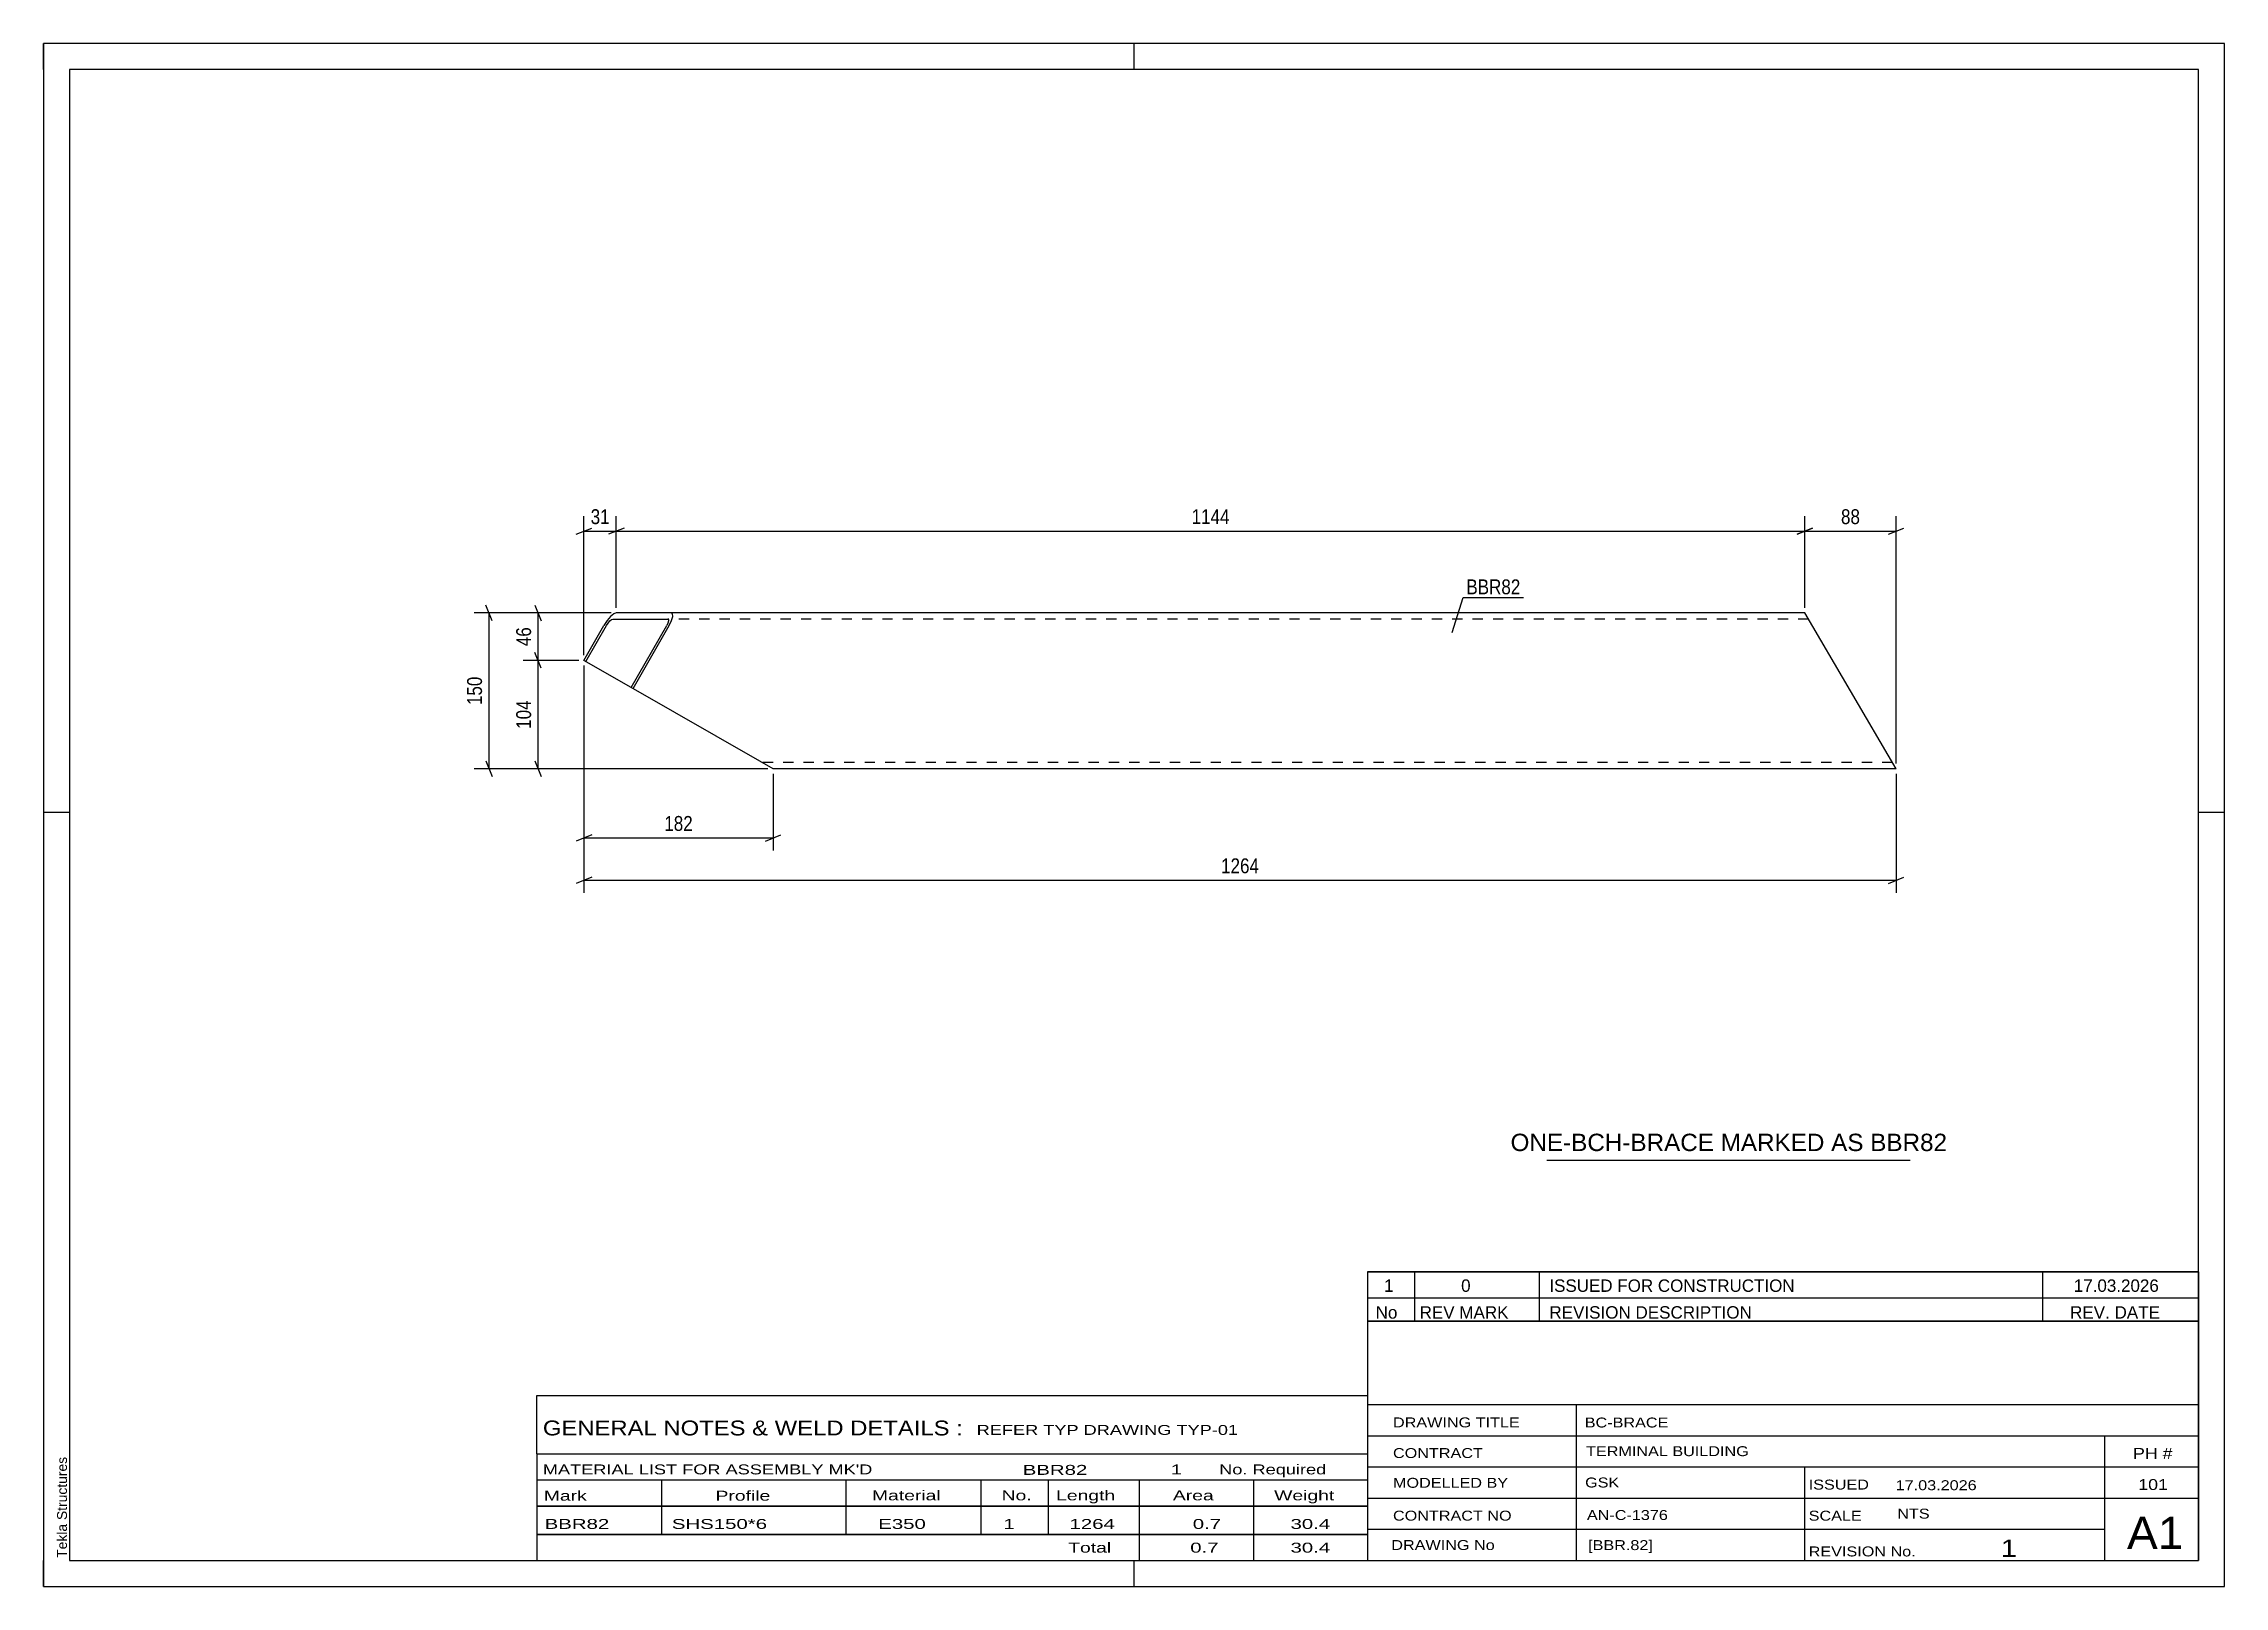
# Model space of a CAD drawing. Header units: millimetres. Extents: x 0 to 420, y 0 to 297.
import ezdxf

# ---------------------------------------------------------------- set-up
doc = ezdxf.new("R2010")
doc.units = ezdxf.units.MM
doc.linetypes.add('DXK_LINE_DOT2', pattern=[3.9198, 1.9599, -1.9599])
doc.styles.add('Arial', font='ARIAL.TTF', dxfattribs={"height": 0.2})
doc.styles.add('Arial Narrow', font='ARIALN.TTF', dxfattribs={"height": 0.2})

# ---------------------------------------------------------------- blocks, each defined once
blk = doc.blocks.new('Unknown-580580043-1332')
at = {"color": 5, "linetype": 'Continuous'}
for p, q in [((420, 297), (0, 297)), ((0, 297), (0, 0)), ((0, 292), (0, 297)), ((210, 292), (210, 297)), ((420, 0), (420, 297)), ((415, 292), (5, 292)), ((5, 292), (5, 5)), ((415, 5), (415, 292)), ((5, 149), (0, 149)), ((420, 149), (415, 149)), ((0, 0), (0, 5)), ((5, 5), (415, 5)), ((210, 0), (210, 5)), ((0, 0), (420, 0))]:
    blk.add_line(p, q, dxfattribs=at)
at = {"color": 174, "linetype": 'Continuous', "style": 'Arial'}
blk.add_text('Tekla Structures', height=1.9102, rotation=90, dxfattribs=at).set_placement((4.5, 5.5))
blk = doc.blocks.new('Part-580580043-1250 - 1164')
at = {"color": 2, "linetype": 'Continuous'}
for p, q in [((104.07, 178.27), (107.92, 185)), ((104.44, 178.05), (108.42, 185)), ((108.52, 185.92), (107.92, 185)), ((108.42, 185), (108.73, 185.46)), ((109.19, 186.69), (108.52, 185.92)), ((108.73, 185.46), (109.06, 185.85)), ((109.06, 185.85), (109.37, 186.11)), ((109.81, 187.21), (109.19, 186.69)), ((109.37, 186.11), (109.61, 186.2)), ((109.61, 186.2), (120.19, 186.2)), ((110.3, 187.4), (109.81, 187.21)), ((339.19, 187.4), (110.3, 187.4)), ((113.16, 173.06), (120, 185)), ((113.54, 172.84), (120.5, 185)), ((120.23, 185.46), (120, 185)), ((120.19, 186.2), (120.33, 186.11)), ((120.34, 185.85), (120.23, 185.46)), ((120.33, 186.11), (120.34, 185.85)), ((120.5, 185), (120.95, 185.92)), ((121.15, 187.21), (120.87, 187.4)), ((120.95, 185.92), (121.18, 186.69)), ((121.18, 186.69), (121.15, 187.21)), ((356.79, 157.4), (339.19, 187.4)), ((113.16, 173.06), (104.07, 178.27)), ((137.91, 158.88), (113.16, 173.06)), ((140.5, 157.4), (137.91, 158.88)), ((356.79, 157.4), (140.5, 157.4))]:
    blk.add_line(p, q, dxfattribs=at)
at = {"color": 7, "linetype": 'DXK_LINE_DOT2'}
for p, q in [((339.9, 186.2), (120.19, 186.2)), ((356.08, 158.6), (138.4, 158.6)), ((356.08, 158.6), (356.03, 158.69))]:
    blk.add_line(p, q, dxfattribs=at)
blk = doc.blocks.new('StraightDimension-580580043-1353 - 1164')
at = {"color": 7, "linetype": 'Continuous'}
for p, q in [((104.07, 177.27), (104.07, 141.69)), ((140.5, 156.4), (140.5, 141.69)), ((105.57, 144.69), (102.57, 143.49)), ((104.07, 144.09), (140.5, 144.09)), ((139, 143.49), (142, 144.69))]:
    blk.add_line(p, q, dxfattribs=at)
at = {"color": 0}
blk.add_wipeout([(125.62, 144.84), (125.62, 149.04), (118.94, 149.04), (118.94, 144.84)], dxfattribs=at)
at = {"color": 3, "style": 'Arial Narrow'}
blk.add_text('182', height=2.863, dxfattribs=at).set_placement((119.54, 145.44))
blk = doc.blocks.new('StraightDimension-580580043-1386 - 1164')
at = {"color": 7, "linetype": 'Continuous'}
for p, q in [((339.19, 188.4), (339.19, 206)), ((356.79, 158.4), (356.79, 206)), ((340.69, 203.75), (337.69, 202.55)), ((339.19, 203.15), (356.79, 203.15)), ((355.29, 202.55), (358.29, 203.75))]:
    blk.add_line(p, q, dxfattribs=at)
at = {"color": 0}
blk.add_wipeout([(350.42, 203.9), (350.42, 208.1), (345.56, 208.1), (345.56, 203.9)], dxfattribs=at)
at = {"color": 3, "style": 'Arial Narrow'}
blk.add_text('88', height=2.863, dxfattribs=at).set_placement((346.16, 204.5))
blk = doc.blocks.new('StraightDimension-580580043-1291 - 1164')
at = {"color": 7, "linetype": 'Continuous'}
for p, q in [((104.07, 177.27), (104.07, 133.53)), ((356.79, 156.4), (356.79, 133.53)), ((105.57, 136.53), (102.57, 135.33)), ((104.07, 135.93), (356.79, 135.93)), ((355.29, 135.33), (358.29, 136.53))]:
    blk.add_line(p, q, dxfattribs=at)
at = {"color": 0}
blk.add_wipeout([(234.68, 136.68), (234.68, 140.88), (226.17, 140.88), (226.17, 136.68)], dxfattribs=at)
at = {"color": 3, "style": 'Arial Narrow'}
blk.add_text('1264', height=2.863, dxfattribs=at).set_placement((226.77, 137.28))
blk = doc.blocks.new('StraightDimension-580580043-1387 - 1164')
at = {"color": 7, "linetype": 'Continuous'}
for p, q in [((110.3, 188.4), (110.3, 206)), ((339.19, 188.4), (339.19, 206)), ((111.8, 203.75), (108.8, 202.55)), ((110.3, 203.15), (339.19, 203.15)), ((337.69, 202.55), (340.69, 203.75))]:
    blk.add_line(p, q, dxfattribs=at)
at = {"color": 0}
blk.add_wipeout([(229, 203.9), (229, 208.1), (220.49, 208.1), (220.49, 203.9)], dxfattribs=at)
at = {"color": 3, "style": 'Arial Narrow'}
blk.add_text('1144', height=2.863, dxfattribs=at).set_placement((221.09, 204.5))
blk = doc.blocks.new('StraightDimension-580580043-1388 - 1164')
at = {"color": 7, "linetype": 'Continuous'}
for p, q in [((104.07, 179.27), (104.07, 206)), ((110.3, 188.4), (110.3, 206)), ((102.57, 202.55), (105.57, 203.75)), ((104.07, 203.15), (110.3, 203.15)), ((111.8, 203.75), (108.8, 202.55))]:
    blk.add_line(p, q, dxfattribs=at)
at = {"color": 0}
blk.add_wipeout([(109.61, 203.9), (109.61, 208.1), (104.76, 208.1), (104.76, 203.9)], dxfattribs=at)
at = {"color": 3, "style": 'Arial Narrow'}
blk.add_text('31', height=2.863, dxfattribs=at).set_placement((105.36, 204.5))
blk = doc.blocks.new('StraightDimension-580580043-1421 - 1164')
at = {"color": 7, "linetype": 'Continuous'}
for p, q in [((109.3, 187.4), (92.38, 187.4)), ((94.63, 188.9), (95.83, 185.9)), ((95.23, 178.27), (95.23, 187.4)), ((103.07, 178.27), (92.38, 178.27)), ((95.83, 176.77), (94.63, 179.77))]:
    blk.add_line(p, q, dxfattribs=at)
at = {"color": 0}
blk.add_wipeout([(94.48, 185.26), (90.28, 185.26), (90.28, 180.4), (94.48, 180.4)], dxfattribs=at)
at = {"color": 3, "style": 'Arial Narrow'}
blk.add_text('46', height=2.863, rotation=90.0002, dxfattribs=at).set_placement((93.88, 181))
blk = doc.blocks.new('StraightDimension-580580043-1422 - 1164')
at = {"color": 7, "linetype": 'Continuous'}
for p, q in [((103.07, 178.27), (92.38, 178.27)), ((95.83, 176.77), (94.63, 179.77)), ((95.23, 157.4), (95.23, 178.27)), ((139.5, 157.4), (92.38, 157.4)), ((94.63, 158.9), (95.83, 155.9))]:
    blk.add_line(p, q, dxfattribs=at)
at = {"color": 0}
blk.add_wipeout([(94.48, 171.17), (90.28, 171.17), (90.28, 164.49), (94.48, 164.49)], dxfattribs=at)
at = {"color": 3, "style": 'Arial Narrow'}
blk.add_text('104', height=2.863, rotation=90.0002, dxfattribs=at).set_placement((93.88, 165.09))
blk = doc.blocks.new('StraightDimension-580580043-1438 - 1164')
at = {"color": 7, "linetype": 'Continuous'}
for p, q in [((109.3, 187.4), (82.93, 187.4)), ((86.38, 185.9), (85.18, 188.9)), ((85.78, 157.4), (85.78, 187.4)), ((139.5, 157.4), (82.93, 157.4)), ((85.18, 158.9), (86.38, 155.9))]:
    blk.add_line(p, q, dxfattribs=at)
at = {"color": 0}
blk.add_wipeout([(85.03, 175.74), (80.83, 175.74), (80.83, 169.06), (85.03, 169.06)], dxfattribs=at)
at = {"color": 3, "style": 'Arial Narrow'}
blk.add_text('150', height=2.863, rotation=90.0002, dxfattribs=at).set_placement((84.43, 169.66))
blk = doc.blocks.new('Unknown-580580043-1645')
at = {"color": 7, "linetype": 'Continuous'}
blk.add_line((289.5, 82.05), (359.5, 82.05), dxfattribs=at)
at = {"color": 7, "style": 'Arial'}
blk.add_text('ONE-BCH-BRACE MARKED AS BBR82', height=3.3428, dxfattribs=at).set_placement((282.52, 83.8))
blk = doc.blocks.new('Unknown-580580043-1642')
at = {"color": 7, "linetype": 'Continuous'}
for p, q in [((255, 51.05), (255, 5)), ((255, 51.05), (415, 51.05)), ((415, 51), (415, 5)), ((255, 35), (415, 35)), ((295.14, 35), (295.14, 5)), ((255, 29), (415, 29)), ((397, 5.05), (397, 29.05)), ((255, 23), (415, 23)), ((339.14, 23), (339.14, 5)), ((255, 17), (415, 17)), ((255, 11), (397, 11)), ((255, 5), (415, 5))]:
    blk.add_line(p, q, dxfattribs=at)
at = {"color": 7, "style": 'Arial Narrow'}
for s, height, width, p in [('DRAWING TITLE', 1.9089, 1.425378, (259.88, 30.61)), ('BC-BRACE', 1.909, 1.425378, (296.81, 30.59)), ('CONTRACT', 1.909, 1.425378, (259.88, 24.71)), ('TERMINAL BUILDING', 1.9089, 1.425378, (297.06, 25.07)), ('MODELLED BY', 1.9089, 1.425378, (259.88, 18.98)), ('GSK', 1.909, 1.425378, (296.88, 19.04)), ('ISSUED', 1.909, 1.425378, (339.94, 18.64)), ('17.03.2026', 1.909, 1.425378, (356.69, 18.52)), ('CONTRACT NO', 1.9089, 1.425378, (259.88, 12.66)), ('AN-C-1376', 1.909, 1.425378, (297.23, 12.78)), ('SCALE', 1.909, 1.425378, (339.94, 12.65)), ('A1', 6.204, 1.25, (401.24, 7.2)), ('DRAWING No', 1.909, 1.425378, (259.56, 7)), ('[BBR.82]', 1.909, 1.425378, (297.46, 6.99)), ('1', 3.34, 1.5, (376.91, 5.68)), ('REVISION No.', 1.9089, 1.425378, (339.94, 5.77))]:
    blk.add_text(s, height=height, dxfattribs=dict(at, width=width)).set_placement(p)
at = {"color": 7, "linetype": 'Continuous', "style": 'Arial Narrow'}
for s, height, width, p in [('PH #', 2.1, 1.42538, (402.4, 24.55)), ('101', 2.1, 1.42538, (403.41, 18.55)), ('NTS', 1.909, 1.425378, (357, 13.05))]:
    blk.add_text(s, height=height, dxfattribs=dict(at, width=width)).set_placement(p)
blk = doc.blocks.new('Unknown-580580043-1643')
at = {"color": 7, "linetype": 'Continuous'}
for p, q in [((255, 60.55), (415, 60.55)), ((415, 60.55), (255, 60.55)), ((255, 60.55), (255, 55.55)), ((264, 60.55), (264, 55.55)), ((288, 60.55), (288, 55.55)), ((385, 60.55), (385, 55.55)), ((415, 60.55), (415, 55.55)), ((255, 55.55), (415, 55.55)), ((255, 55.55), (255, 51.05)), ((255, 55.55), (415, 55.55)), ((264, 55.55), (264, 51.05)), ((288, 55.55), (288, 51.05)), ((385, 55.55), (385, 51.05)), ((415, 55.55), (415, 51.05)), ((415, 51.05), (255, 51.05))]:
    blk.add_line(p, q, dxfattribs=at)
at = {"color": 7, "linetype": 'Continuous', "style": 'Arial Narrow'}
for s, height, width, p in [('1', 2.39, 1.196471, (258.16, 56.7)), ('0', 2.39, 1.196471, (273, 56.7)), ('ISSUED FOR CONSTRUCTION', 2.3861, 1.196471, (290, 56.7)), ('17.03.2026', 2.386, 1.196471, (391, 56.7)), ('No', 2.386, 1.2, (256.54, 51.55)), ('REV MARK', 2.386, 1.2, (265, 51.55)), ('REVISION DESCRIPTION', 2.3861, 1.2, (290, 51.55)), ('REV. DATE', 2.386, 1.2, (390.28, 51.55))]:
    blk.add_text(s, height=height, dxfattribs=dict(at, width=width)).set_placement(p)
blk = doc.blocks.new('Unknown-580580043-1644')
at = {"color": 7, "linetype": 'Continuous'}
for p, q in [((95, 36.75), (255, 36.75)), ((95, 25.5), (95, 36.75)), ((255, 36.75), (255, 25.5)), ((95, 25.5), (255, 25.5)), ((95, 25.5), (95, 20.5)), ((255, 25.5), (255, 20.5)), ((95, 20.5), (255, 20.5)), ((95, 20.5), (95, 15.5)), ((119, 20.5), (119, 15.5)), ((154.5, 20.5), (154.5, 15.5)), ((180.5, 20.5), (180.5, 15.5)), ((193.5, 20.5), (193.5, 15.5)), ((211, 20.5), (211, 15.5)), ((233, 20.5), (233, 15.5)), ((255, 20.5), (255, 15.5)), ((95, 15.5), (255, 15.5)), ((95, 15.45), (95, 10.05)), ((95, 15.45), (255, 15.45)), ((119, 15.5), (119, 10)), ((154.5, 15.5), (154.5, 10)), ((180.5, 15.5), (180.5, 10)), ((193.5, 15.5), (193.5, 10)), ((211, 15.5), (211, 10)), ((233, 15.5), (233, 10)), ((255, 15.45), (255, 10.05)), ((95, 10.05), (255, 10.05)), ((95, 10), (255, 10)), ((95, 10), (95, 5)), ((211, 10), (211, 5)), ((233, 10), (233, 5)), ((255, 10), (255, 5)), ((95, 5), (255, 5))]:
    blk.add_line(p, q, dxfattribs=at)
at = {"color": 7, "style": 'Arial Narrow'}
for s, height, width, p in [('GENERAL NOTES & WELD DETAILS :', 2.8633, 1.4, (96.15, 29.06)), ('REFER TYP DRAWING TYP-01', 1.9089, 1.6, (179.7, 29.16)), ("MATERIAL LIST FOR ASSEMBLY MK'D", 1.9089, 1.6, (96.15, 21.56)), ('BBR82', 1.909, 1.794707, (188.57, 21.47)), ('1', 1.91, 1.794707, (217.08, 21.56)), ('No. Required', 1.9089, 1.6, (226.41, 21.56)), ('Mark', 1.909, 1.7, (96.34, 16.5)), ('Profile', 1.909, 1.7, (129.41, 16.5)), ('Material', 1.909, 1.7, (159.54, 16.56)), ('No.', 1.909, 1.7, (184.5, 16.56)), ('Length', 1.909, 1.7, (195, 16.56)), ('Area', 1.909, 1.7, (217.5, 16.56)), ('Weight', 1.909, 1.7, (237, 16.56))]:
    blk.add_text(s, height=height, dxfattribs=dict(at, width=width)).set_placement(p)
at = {"color": 7, "linetype": 'Continuous', "style": 'Arial Narrow'}
for s, height, width, p in [('BBR82', 1.909, 1.794707, (96.5, 11.06)), ('SHS150*6', 1.909, 1.794707, (121, 11.06)), ('E350', 1.909, 1.794707, (160.74, 11.06)), ('1', 1.91, 1.794707, (184.86, 11.06)), ('1264', 1.909, 1.794707, (197.58, 11.06)), ('0.7', 1.909, 1.794707, (221.32, 11.06)), ('30.4', 1.909, 1.794707, (240.14, 11.06)), ('Total', 1.909, 1.7, (197.33, 6.5)), ('0.7', 1.909, 1.794707, (220.83, 6.5)), ('30.4', 1.909, 1.794707, (240.14, 6.5))]:
    blk.add_text(s, height=height, dxfattribs=dict(at, width=width)).set_placement(p)
blk = doc.blocks.new('Mark-580580043-1296 - 1164')
at = {"color": 0}
blk.add_wipeout([(284.43, 190.99), (284.43, 193.99), (274.01, 193.99), (274.01, 190.99)], dxfattribs=at)
blk.add_wipeout([(284.43, 190.99), (284.43, 193.99), (274.01, 193.99), (274.01, 190.99)], dxfattribs=at)
at = {"color": 30, "linetype": 'Continuous'}
for p, q in [((271.27, 183.63), (273.41, 190.39)), ((273.41, 190.39), (285.03, 190.39))]:
    blk.add_line(p, q, dxfattribs=at)
at = {"color": 3, "style": 'Arial Narrow'}
blk.add_text('BBR82', height=2.863, dxfattribs=at).set_placement((274.01, 190.99))

msp = doc.modelspace()

# ---------------------------------------------------------------- block references
for name in ['Unknown-580580043-1332', 'Part-580580043-1250 - 1164', 'Unknown-580580043-1645', 'Unknown-580580043-1643', 'Unknown-580580043-1642', 'Unknown-580580043-1644']:
    msp.add_blockref(name, (0, 0))

# ---------------------------------------------------------------- next in the draw order: block references
for name in ['StraightDimension-580580043-1386 - 1164', 'StraightDimension-580580043-1353 - 1164']:
    msp.add_blockref(name, (0, 0))

# ---------------------------------------------------------------- next in the draw order: block references
for name in ['StraightDimension-580580043-1387 - 1164', 'StraightDimension-580580043-1291 - 1164']:
    msp.add_blockref(name, (0, 0))

# ---------------------------------------------------------------- next in the draw order: block references
for name in ['StraightDimension-580580043-1388 - 1164', 'Mark-580580043-1296 - 1164']:
    msp.add_blockref(name, (0, 0))

# ---------------------------------------------------------------- next in the draw order: block references
msp.add_blockref('StraightDimension-580580043-1421 - 1164', (0, 0))

# ---------------------------------------------------------------- next in the draw order: block references
msp.add_blockref('StraightDimension-580580043-1422 - 1164', (0, 0))

# ---------------------------------------------------------------- next in the draw order: block references
msp.add_blockref('StraightDimension-580580043-1438 - 1164', (0, 0))

doc.saveas('drawing.dxf')
